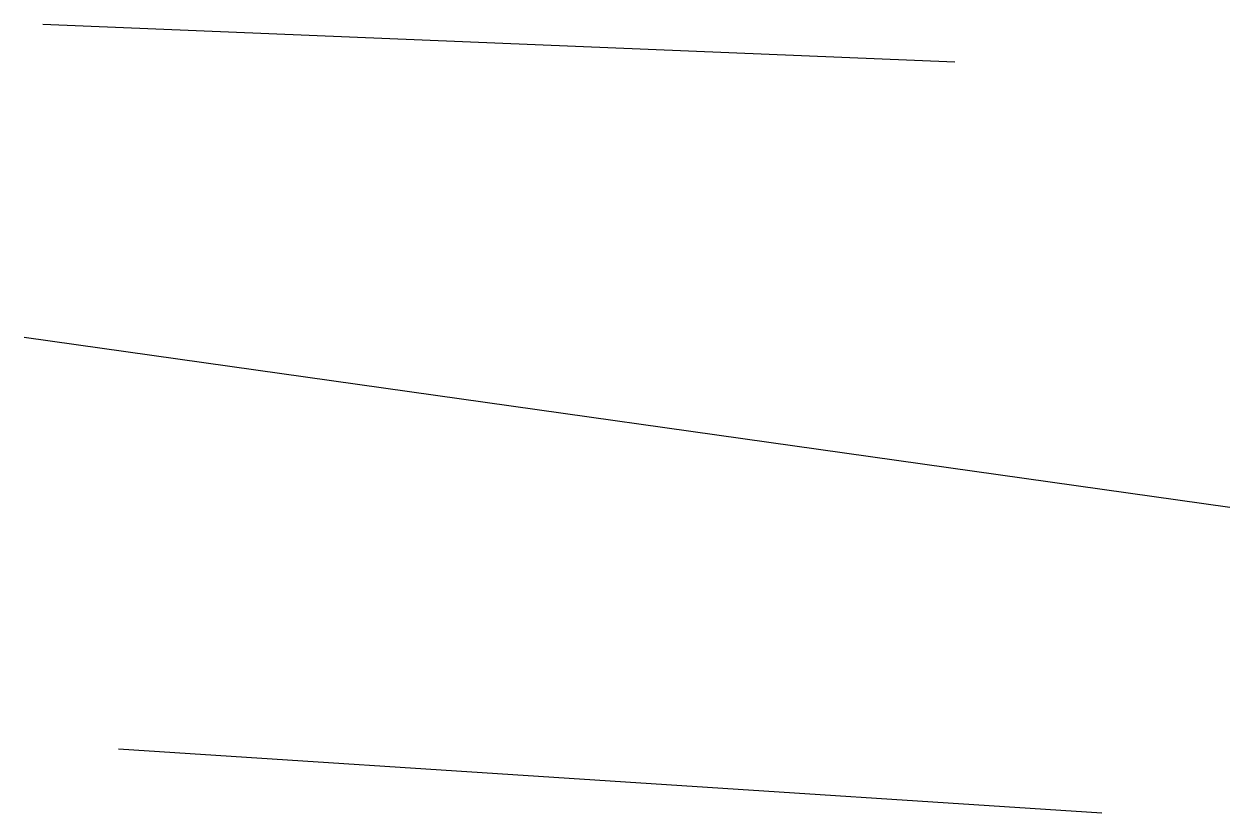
# Model space of a CAD drawing. Extents: x -0.19 to 1.68, y 0.77 to 1.99.
import ezdxf

# ---------------------------------------------------------------- set-up
doc = ezdxf.new("R2010")
doc.units = 0
doc.layers.add('Default', color=7, linetype='Continuous')

msp = doc.modelspace()

# ---------------------------------------------------------------- linework, layer by layer
at = {"layer": 'Default'}
for p, q in [((-0.156, 1.9886), (1.2515, 1.9304)), ((-0.185, 1.5055), (1.6761, 1.2435)), ((-0.0396, 0.871), (1.4783, 0.772))]:
    msp.add_line(p, q, dxfattribs=at)

doc.saveas('drawing.dxf')
